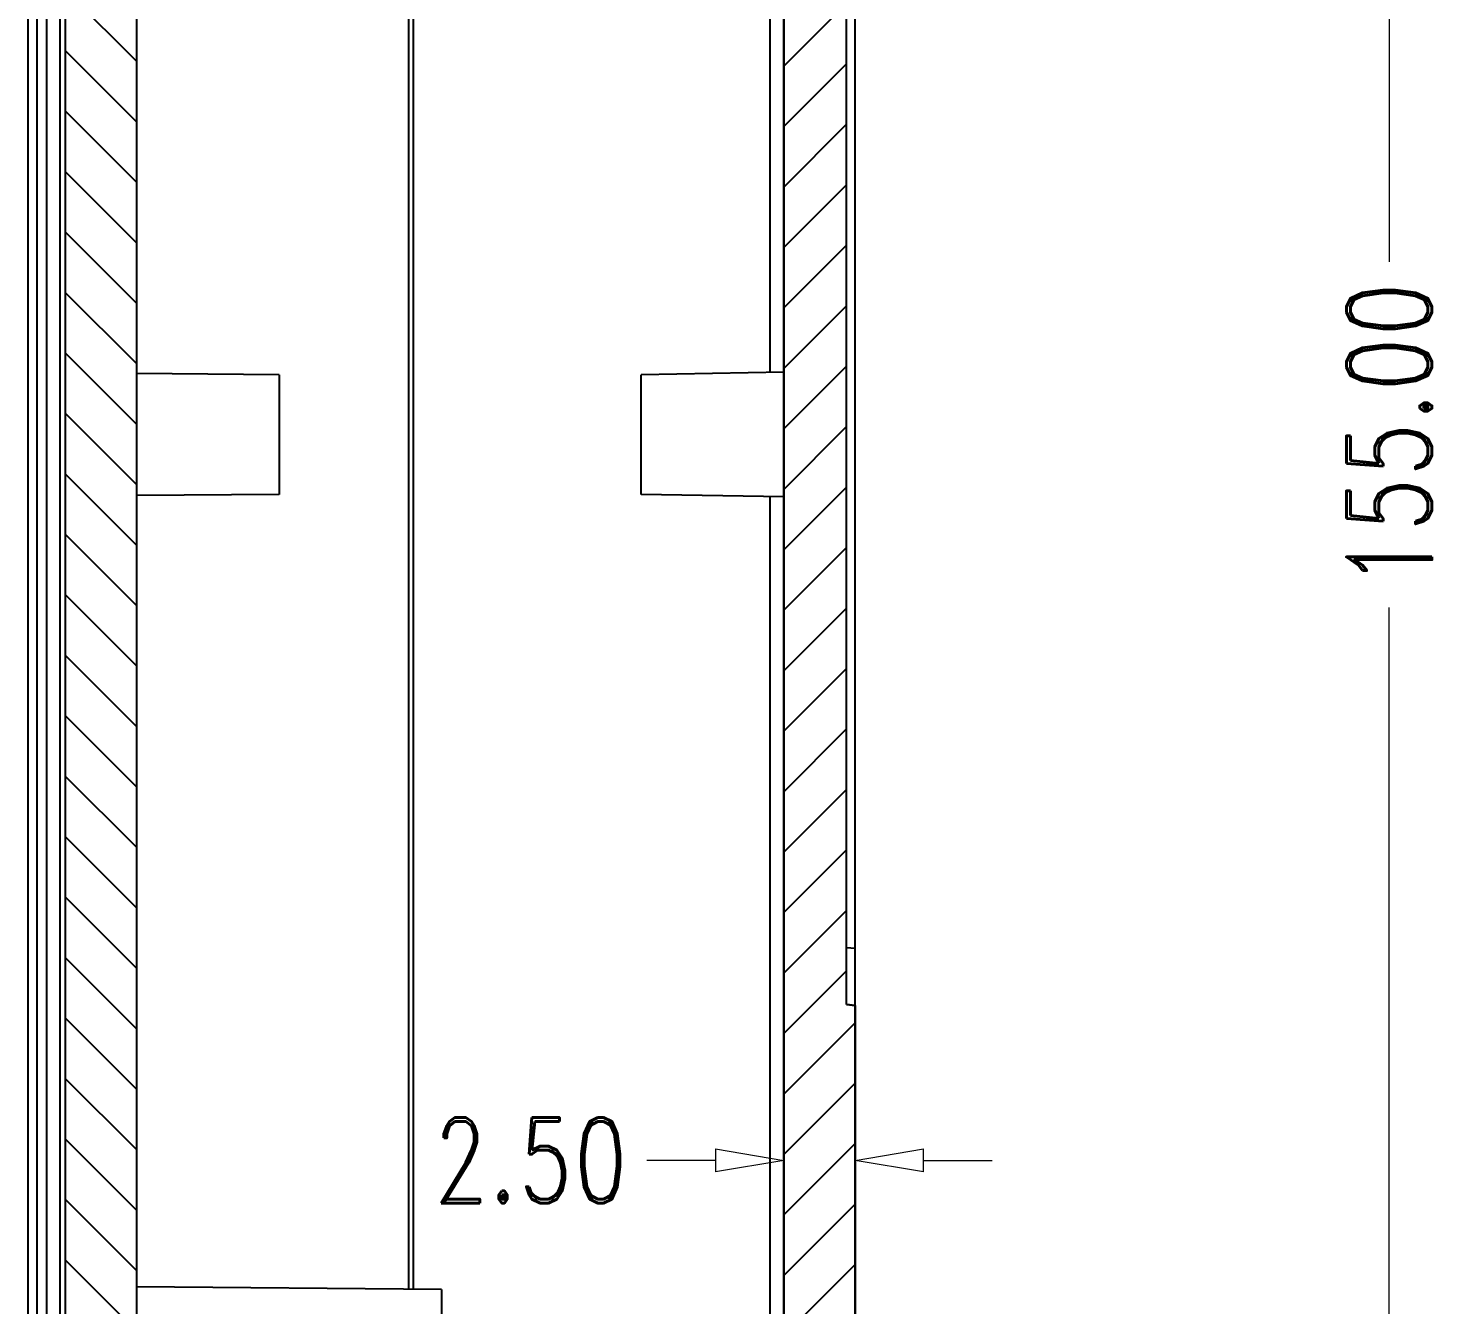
# Model space of a CAD drawing. Header units: millimetres. Extents: x 3219 to 3653, y 1046 to 1347.
# Drawn here: x 3364.43 to 3413.66, y 1209.49 to 1254.29 of the extents above; entities that cross this region are included whole.
import ezdxf

# ---------------------------------------------------------------- set-up
doc = ezdxf.new("R2010")
doc.units = ezdxf.units.MM
doc.layers.add('dim', color=82, linetype='Continuous', lineweight=9)
doc.layers.add('from', color=7, linetype='Continuous', lineweight=13)
doc.styles.add('ROMAND', font='romand.shx', dxfattribs={"width": 0.75, "bigfont": 'gbcbig.shx'})
doc.dimstyles.new('YanXiu', dxfattribs={"dimtxt": 2.5, "dimasz": 2.2, "dimexe": 1, "dimexo": 0, "dimgap": 0.66, "dimtad": 0, "dimzin": 1, "dimdsep": 46, "dimtxsty": 'ROMAND', "dimblk": 'CLOSEDBLANK', "dimcen": 0, "dimclrd": 3, "dimclre": 3, "dimclrt": 7, "dimazin": 0, "dimtfac": 1, "dimtofl": 0, "dimtmove": 0, "dimatfit": 3, "dimldrblk": 'CLOSEDBLANK', "dimfxl": 1, "dimlwd": 5, "dimlwe": 5, "dimarcsym": 0})

# ---------------------------------------------------------------- blocks, each defined once
blk = doc.blocks.new('_ClosedBlank')
at = {"color": 0, "linetype": 'ByBlock', "lineweight": -2}
for p, q in [((-1, 0.167), (0, 0)), ((-1, 0.167), (-1, -0.167)), ((0, 0), (-1, -0.167))]:
    blk.add_line(p, q, dxfattribs=at)
blk = doc.blocks.new('*D43')
at = {"layer": 'Defpoints', "color": 0}
for p in [(3026.991, 787.694), (3005.613, 632.693), (3026.991, 632.693)]:
    blk.add_point(p, dxfattribs=at)
at = {"layer": 'dim', "color": 3, "lineweight": 5}
for p, q in [((3026.991, 787.694), (3005.014, 787.694)), ((3005.613, 785.294), (3005.613, 716.258)), ((3005.613, 635.093), (3005.613, 704.13)), ((3026.991, 632.693), (3005.014, 632.693))]:
    blk.add_line(p, q, dxfattribs=at)
at = {"layer": 'dim', "color": 3, "lineweight": 5, "xscale": 2.4, "yscale": 2.4, "zscale": 2.4}
for p, rotation in [((3005.613, 787.694), 90), ((3005.613, 632.693), 270)]:
    blk.add_blockref('_ClosedBlank', p, dxfattribs=dict(at, rotation=rotation))
at = {"layer": 'dim', "color": 7, "insert": (3005.613, 710.194), "char_height": 3, "attachment_point": 5, "rotation": 90, "style": 'ROMAND'}
blk.add_mtext('155.00', dxfattribs=at)
blk = doc.blocks.new('*D65')
at = {"layer": 'Defpoints', "color": 0}
for p in [(3390.933, 1217.273), (3393.433, 1217.273), (3390.933, 1214.567)]:
    blk.add_point(p, dxfattribs=at)
at = {"layer": 'dim', "color": 3, "lineweight": 5}
for p, q in [((3390.933, 1217.273), (3390.933, 1213.968)), ((3393.433, 1217.273), (3393.433, 1213.968)), ((3388.533, 1214.567), (3386.133, 1214.567)), ((3395.833, 1214.567), (3398.233, 1214.567))]:
    blk.add_line(p, q, dxfattribs=at)
at = {"layer": 'dim', "color": 3, "lineweight": 5, "xscale": 2.4, "yscale": 2.4, "zscale": 2.4}
blk.add_blockref('_ClosedBlank', (3390.933, 1214.567), dxfattribs=at)
at = {"layer": 'dim', "color": 3, "lineweight": 5, "xscale": 2.4, "yscale": 2.4, "zscale": 2.4, "rotation": 180}
blk.add_blockref('_ClosedBlank', (3393.433, 1214.567), dxfattribs=at)
at = {"layer": 'dim', "color": 7, "insert": (3382.051, 1214.567), "char_height": 3, "attachment_point": 5, "style": 'ROMAND'}
blk.add_mtext('2.50', dxfattribs=at)
blk = doc.blocks.new('*u50')
at = {"layer": 'dim'}
dim = blk.add_linear_dim(base=(-55.856, -77.5), p1=(-34.478, 77.5), p2=(-34.478, -77.5), angle=90, dimstyle='YanXiu', override={"dimtxt": 3, "dimasz": 2.4, "dimexe": 0.5997, "dimgap": 0.5997}, dxfattribs=at)
dim.commit()
dim.dimension.update_dxf_attribs({"geometry": '*D43', "text_midpoint": (-55.856, 0), "insert": (-3061.469, -710.194)})

msp = doc.modelspace()

# ---------------------------------------------------------------- linework, layer by layer
at = {"color": 7, "linetype": 'Continuous'}
for p, q in [((3364.433, 1175.551), (3364.433, 1311.011)), ((3393.433, 1180.781), (3393.433, 1311.036)), ((3390.933, 1180.031), (3390.933, 1304.344)), ((3390.933, 1304.344), (3390.933, 1186.561)), ((3365.733, 1300.121), (3365.733, 1186.561)), ((3365.733, 1300.121), (3365.733, 1186.561)), ((3368.233, 1300.121), (3368.233, 1186.561)), ((3368.233, 1300.121), (3368.233, 1186.561)), ((3364.748, 1186.561), (3364.748, 1297.011)), ((3365.091, 1186.561), (3365.091, 1297.011)), ((3365.543, 1297.011), (3365.543, 1186.561)), ((3390.441, 1287.852), (3390.441, 1242.21)), ((3377.783, 1210.041), (3377.783, 1270.021)), ((3377.933, 1270.022), (3377.933, 1210.04)), ((3393.133, 1220.031), (3393.133, 1260.031)), ((3393.133, 1220.031), (3393.133, 1260.031)), ((3373.233, 1242.131), (3368.233, 1242.175)), ((3373.233, 1242.131), (3373.233, 1237.931)), ((3390.933, 1242.218), (3385.933, 1242.131)), ((3385.933, 1237.931), (3385.933, 1242.131)), ((3373.233, 1237.931), (3368.233, 1237.887)), ((3390.933, 1237.844), (3385.933, 1237.931)), ((3390.441, 1237.852), (3390.441, 1192.21)), ((3393.433, 1221.997), (3393.133, 1222.023)), ((3393.433, 1220.005), (3393.133, 1220.031)), ((3393.133, 1220.031), (3393.433, 1220.005)), ((3393.433, 1220.005), (3393.433, 1180.781)), ((3393.433, 1220.005), (3393.433, 1186.561)), ((3378.933, 1210.031), (3368.233, 1210.124)), ((3378.933, 1210.031), (3378.933, 1208.831))]:
    msp.add_line(p, q, dxfattribs=at)
at = {"color": 2, "linetype": 'Continuous'}
for p, q in [((3365.733, 1255.626), (3368.233, 1253.126)), ((3390.933, 1252.957), (3393.133, 1255.157)), ((3365.733, 1253.504), (3368.233, 1251.004)), ((3390.933, 1250.835), (3393.133, 1253.035)), ((3365.733, 1251.383), (3368.233, 1248.883)), ((3390.933, 1248.714), (3393.133, 1250.914)), ((3365.733, 1249.262), (3368.233, 1246.762)), ((3390.933, 1246.593), (3393.133, 1248.793)), ((3365.733, 1247.14), (3368.233, 1244.64)), ((3390.933, 1244.471), (3393.133, 1246.671)), ((3365.733, 1245.019), (3368.233, 1242.519)), ((3390.933, 1242.35), (3393.133, 1244.55)), ((3365.733, 1242.898), (3368.233, 1240.398)), ((3390.933, 1240.229), (3393.133, 1242.429)), ((3365.733, 1240.777), (3368.233, 1238.277)), ((3390.933, 1238.108), (3393.133, 1240.308)), ((3365.733, 1238.655), (3368.233, 1236.155)), ((3390.933, 1235.986), (3393.133, 1238.186)), ((3365.733, 1236.534), (3368.233, 1234.034)), ((3390.933, 1233.865), (3393.133, 1236.065)), ((3365.733, 1234.413), (3368.233, 1231.913)), ((3390.933, 1231.744), (3393.133, 1233.944)), ((3365.733, 1232.291), (3368.233, 1229.791)), ((3390.933, 1229.622), (3393.133, 1231.822)), ((3365.733, 1230.17), (3368.233, 1227.67)), ((3390.933, 1227.501), (3393.133, 1229.701)), ((3365.733, 1228.049), (3368.233, 1225.549)), ((3390.933, 1225.38), (3393.133, 1227.58)), ((3365.733, 1225.927), (3368.233, 1223.427)), ((3390.933, 1223.258), (3393.133, 1225.458)), ((3365.733, 1223.806), (3368.233, 1221.306)), ((3390.933, 1221.137), (3393.133, 1223.337)), ((3365.733, 1221.685), (3368.233, 1219.185)), ((3390.933, 1219.016), (3393.133, 1221.216)), ((3365.733, 1219.563), (3368.233, 1217.063)), ((3390.933, 1216.894), (3393.433, 1219.394)), ((3365.733, 1217.442), (3368.233, 1214.942)), ((3390.933, 1214.773), (3393.433, 1217.273)), ((3365.733, 1215.321), (3368.233, 1212.821)), ((3390.933, 1212.652), (3393.433, 1215.152)), ((3365.733, 1213.199), (3368.233, 1210.699)), ((3390.933, 1210.53), (3393.433, 1213.03)), ((3365.733, 1211.078), (3368.233, 1208.578)), ((3390.933, 1208.409), (3393.433, 1210.909))]:
    msp.add_line(p, q, dxfattribs=at)

# ---------------------------------------------------------------- block references
at = {"layer": 'from'}
msp.add_blockref('*u50', (3468.012, 1240.031), dxfattribs=at)

# ---------------------------------------------------------------- dimensions: what is measured, and where the dimension line sits
at = {"layer": 'dim'}
dim = msp.add_linear_dim(base=(3390.933, 1214.567), p1=(3393.433, 1217.273), p2=(3390.933, 1217.273), dimstyle='YanXiu', override={"dimtxt": 3, "dimasz": 2.4, "dimexe": 0.5997, "dimgap": 0.5997}, dxfattribs=at)
dim.commit()
dim.dimension.update_dxf_attribs({"geometry": '*D65', "text_midpoint": (3382.051, 1214.567)})

doc.saveas('drawing.dxf')
